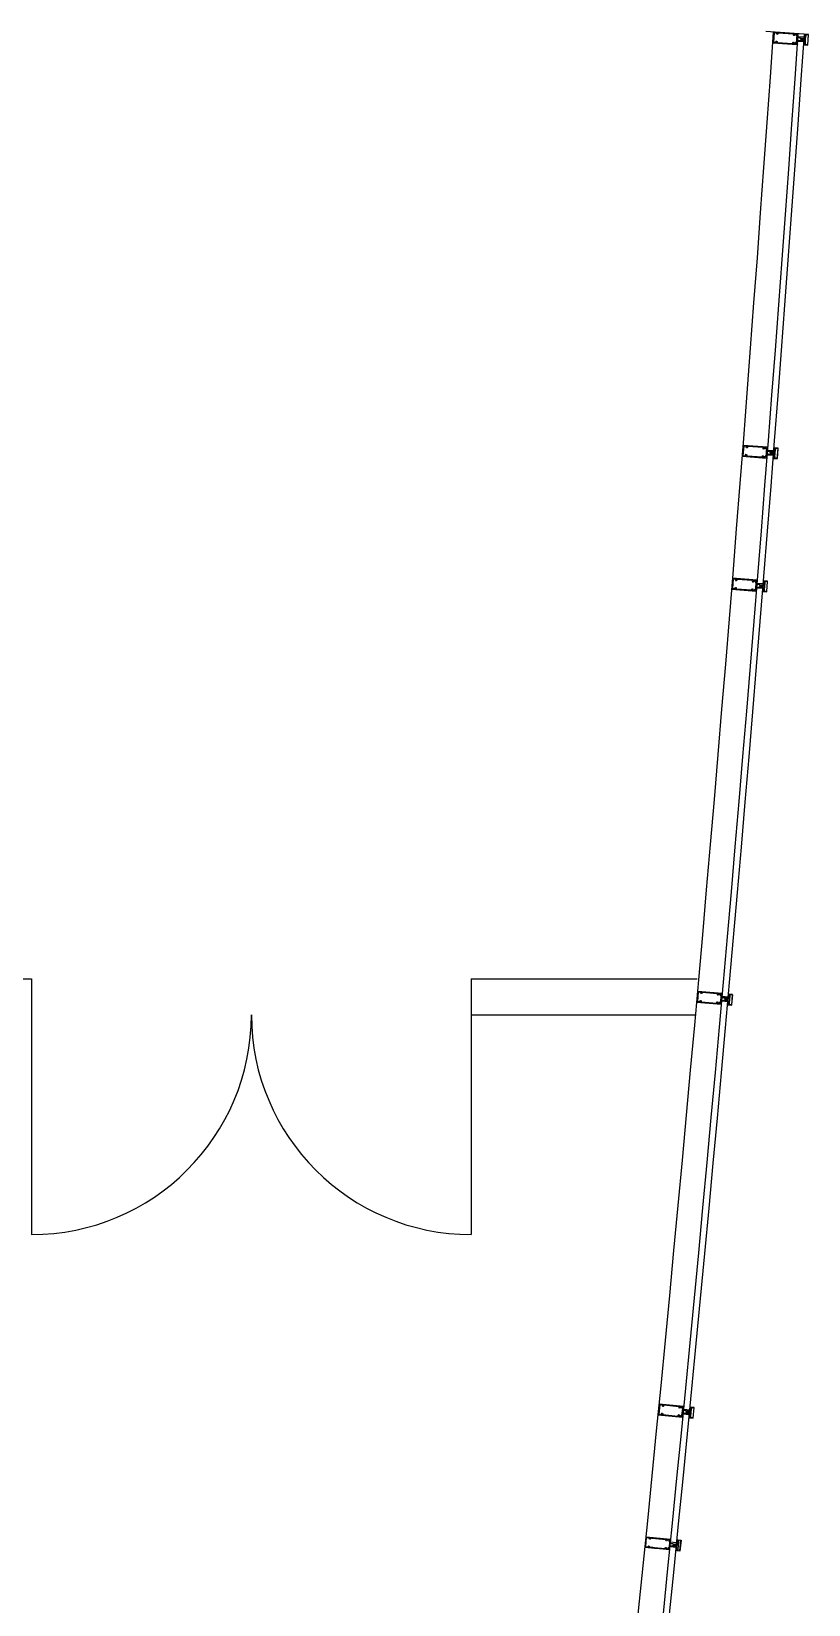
# Model space of a CAD drawing. Extents: x 11182 to 734459, y -1391328 to 152085.
# Drawn here: x 346969 to 350198, y -1332234 to -1325692 of the extents above; entities that cross this region are included whole.
import ezdxf

# ---------------------------------------------------------------- set-up
doc = ezdxf.new("R2010")
doc.units = 0
doc.header["$LTSCALE"] = 500
doc.header["$MEASUREMENT"] = 0
doc.layers.add('1_Wall_Exist', color=251, linetype='CONTINUOUS')

msp = doc.modelspace()

# ---------------------------------------------------------------- linework, layer by layer
at = {"layer": '1_Wall_Exist'}
for p, q in [((350198.5, -1325704.1), (350020.9, -1325691.8)), ((350052.8, -1325694.1), (350049.7, -1325739)), ((350049.7, -1325739), (350151, -1325746)), ((350055.1, -1325697.3), (350052.4, -1325736.1)), ((350052.4, -1325736.1), (350062.1, -1325736.8)), ((350154.1, -1325701.1), (350052.8, -1325694.1)), ((350064.8, -1325698), (350055.1, -1325697.3)), ((350069.4, -1325737.3), (350131.7, -1325741.6)), ((350134.4, -1325702.8), (350072.1, -1325698.5)), ((350139, -1325742.1), (350143.9, -1325742.5)), ((350146.6, -1325703.6), (350141.7, -1325703.3)), ((350144.8, -1325741.7), (350145, -1325738.2)), ((350145.9, -1325737.5), (350148.2, -1325737.7)), ((350147.1, -1325708), (350147.4, -1325704.5)), ((350147.3, -1325741.4), (350147.4, -1325740.9)), ((350147.3, -1325741.9), (350147.3, -1325741.4)), ((350150.2, -1325709), (350147.8, -1325708.8)), ((350150.7, -1325742.9), (350148, -1325742.7)), ((350148.2, -1325740.2), (350150.9, -1325740.4)), ((350149.1, -1325736.9), (350149.6, -1325728.9)), ((350149.6, -1325728.9), (350150.4, -1325717.9)), ((350149.8, -1325705.6), (350149.9, -1325705.1)), ((350149.9, -1325705.1), (350149.9, -1325704.7)), ((350150.4, -1325717.9), (350150.9, -1325709.8)), ((350153.2, -1325706.7), (350150.5, -1325706.5)), ((350150.7, -1325703.9), (350153.4, -1325704.1)), ((350151.2, -1325743.2), (350150.7, -1325742.7)), ((350150.7, -1325742.7), (350150.7, -1325742.9)), ((350150.9, -1325740.6), (350151.4, -1325740.1)), ((350150.9, -1325740.4), (350150.9, -1325740.6)), ((350151, -1325746), (350151.2, -1325743.2)), ((350151.4, -1325740.1), (350152.2, -1325728.6)), ((350152.2, -1325728.6), (350152.3, -1325727)), ((350152.3, -1325727), (350154, -1325727.1)), ((350152.8, -1325720.1), (350152.9, -1325718.5)), ((350154.4, -1325720.2), (350152.8, -1325720.1)), ((350152.9, -1325718.5), (350153.7, -1325707)), ((350153.7, -1325707), (350153.2, -1325706.4)), ((350153.2, -1325706.4), (350153.2, -1325706.7)), ((350153.4, -1325704.4), (350153.9, -1325703.9)), ((350153.4, -1325704.1), (350153.4, -1325704.4)), ((350179.1, -1325735.2), (350153.7, -1325733.5)), ((350154, -1325727.1), (350153.8, -1325728.7)), ((350153.8, -1325728.7), (350163.5, -1325729.4)), ((350153.9, -1325703.9), (350154.1, -1325701.1)), ((350154.5, -1325718.6), (350154.4, -1325720.2)), ((350164.2, -1325719.3), (350154.5, -1325718.6)), ((350180.4, -1325715.7), (350155.1, -1325713.9)), ((350163.5, -1325729.4), (350163.6, -1325727.8)), ((350163.6, -1325727.8), (350165.2, -1325727.9)), ((350164.1, -1325720.9), (350164.2, -1325719.3)), ((350165.7, -1325721), (350164.1, -1325720.9)), ((350165.2, -1325727.9), (350165.1, -1325729.5)), ((350165.1, -1325729.5), (350180.7, -1325730.6)), ((350165.8, -1325719.4), (350165.7, -1325721)), ((350181.4, -1325720.5), (350165.8, -1325719.4)), ((350167.2, -1325726), (350167.3, -1325723.2)), ((350177, -1325727.4), (350167.9, -1325726.8)), ((350177.3, -1325723.1), (350168.2, -1325722.5)), ((350178.2, -1325720.5), (350178.5, -1325720.3)), ((350179.8, -1325744), (350179.6, -1325746.5)), ((350181.4, -1325747.2), (350179.7, -1325747.5)), ((350179.7, -1325748), (350195.3, -1325749.1)), ((350180.3, -1325743.5), (350179.8, -1325744)), ((350179.9, -1325746.8), (350181.3, -1325746.5)), ((350180.7, -1325730.6), (350180, -1325741.5)), ((350180, -1325741.5), (350180.4, -1325742)), ((350180.3, -1325744), (350180.3, -1325743.5)), ((350183, -1325744.2), (350180.3, -1325744)), ((350180.4, -1325742), (350180.5, -1325741.5)), ((350180.5, -1325741.5), (350183.1, -1325741.7)), ((350182.7, -1325709.1), (350182.2, -1325709.5)), ((350182.5, -1325704.5), (350182.3, -1325707)), ((350182.3, -1325707), (350182.8, -1325707.6)), ((350182.7, -1325709.6), (350182.7, -1325709.1)), ((350185.3, -1325709.8), (350182.7, -1325709.6)), ((350182.8, -1325703.6), (350184.4, -1325704.1)), ((350182.8, -1325707.6), (350182.9, -1325707)), ((350198.5, -1325704.2), (350182.9, -1325703.1)), ((350184.2, -1325704.7), (350182.9, -1325704.3)), ((350182.9, -1325707), (350185.5, -1325707.2)), ((350183, -1325738.8), (350183.3, -1325738.5)), ((350183.9, -1325742.5), (350183.8, -1325743.5)), ((350183.9, -1325746), (350186, -1325745.6)), ((350194.2, -1325747.7), (350184.2, -1325747)), ((350185.5, -1325741.1), (350186.5, -1325726.4)), ((350186.2, -1325741.9), (350185.5, -1325741.1)), ((350186, -1325745.6), (350186.2, -1325741.9)), ((350186.2, -1325708.1), (350186.2, -1325709)), ((350186.3, -1325726.1), (350186.5, -1325725.9)), ((350186.5, -1325726.4), (350186.3, -1325726.1)), ((350186.5, -1325725.9), (350187.6, -1325710.7)), ((350188.7, -1325706.3), (350186.7, -1325705.6)), ((350187.1, -1325704.7), (350197.1, -1325705.4)), ((350187.6, -1325710.7), (350188.4, -1325710)), ((350188.4, -1325710), (350188.7, -1325706.3)), ((350197.1, -1325705.4), (350194.2, -1325747.7)), ((350195.3, -1325749.1), (350198.5, -1325704.2)), ((349926.7, -1327413.2), (349923.2, -1327458.1)), ((349929, -1327416.5), (349926, -1327455.3)), ((349926, -1327455.3), (349935.7, -1327456)), ((350028, -1327421.1), (349926.7, -1327413.2)), ((349938.7, -1327417.2), (349929, -1327416.5)), ((349943, -1327456.6), (350005.2, -1327461.4)), ((350008.3, -1327422.6), (349946, -1327417.8)), ((350020.5, -1327423.6), (350015.6, -1327423.2)), ((350019.4, -1327457.4), (350021.8, -1327457.6)), ((350020.9, -1327427.9), (350021.2, -1327424.4)), ((350024, -1327429), (350021.7, -1327428.8)), ((350022.6, -1327456.9), (350023.3, -1327448.8)), ((350023.3, -1327448.8), (350024.1, -1327437.9)), ((350023.7, -1327425.1), (350023.7, -1327424.6)), ((350023.7, -1327425.6), (350023.7, -1327425.1)), ((350024.1, -1327437.9), (350024.7, -1327429.8)), ((350027, -1327426.7), (350024.4, -1327426.4)), ((350024.6, -1327423.9), (350027.2, -1327424.1)), ((350024.9, -1327460.1), (350025.8, -1327448.6)), ((350025.8, -1327448.6), (350026, -1327447)), ((350026, -1327447), (350027.6, -1327447.1)), ((350026.5, -1327440.1), (350027.5, -1327427)), ((350028.1, -1327440.2), (350026.5, -1327440.1)), ((350027.5, -1327427), (350027, -1327426.4)), ((350027, -1327426.4), (350027, -1327426.7)), ((350027.2, -1327424.4), (350027.8, -1327423.9)), ((350027.2, -1327424.1), (350027.2, -1327424.4)), ((350052.7, -1327455.4), (350027.3, -1327453.5)), ((350027.6, -1327447.1), (350027.5, -1327448.7)), ((350027.5, -1327448.7), (350037.1, -1327449.4)), ((350027.8, -1327423.9), (350028, -1327421.1)), ((350028.3, -1327438.6), (350028.1, -1327440.2)), ((350037.9, -1327439.4), (350028.3, -1327438.6)), ((350054.2, -1327435.9), (350028.9, -1327433.9)), ((350037.1, -1327449.4), (350037.2, -1327447.9)), ((350037.2, -1327447.9), (350038.9, -1327448)), ((350037.8, -1327441), (350037.9, -1327439.4)), ((350039.4, -1327441.1), (350037.8, -1327441)), ((350038.9, -1327448), (350038.7, -1327449.6)), ((350038.7, -1327449.6), (350054.3, -1327450.8)), ((350039.5, -1327439.5), (350039.4, -1327441.1)), ((350051.9, -1327440.5), (350039.5, -1327439.5)), ((350040.8, -1327446.1), (350041, -1327443.3)), ((350047, -1327447.3), (350041.5, -1327446.9)), ((350050.9, -1327443.3), (350041.9, -1327442.6)), ((350051.9, -1327440.7), (350052.2, -1327440.5)), ((350054.3, -1327450.8), (350053.5, -1327461.7)), ((350056.5, -1327429.3), (350056, -1327429.8)), ((350056.4, -1327424.7), (350056.2, -1327427.2)), ((350056.2, -1327427.2), (350056.6, -1327427.8)), ((350056.5, -1327429.8), (350056.5, -1327429.3)), ((350059.1, -1327430), (350056.5, -1327429.8)), ((350056.6, -1327423.8), (350058.2, -1327424.4)), ((350056.6, -1327427.8), (350056.7, -1327427.3)), ((350072.3, -1327424.6), (350056.7, -1327423.3)), ((350058, -1327425), (350056.7, -1327424.5)), ((350056.7, -1327427.3), (350059.3, -1327427.5)), ((350059, -1327461.3), (350060.2, -1327446.7)), ((350059.9, -1327446.4), (350060.2, -1327446.2)), ((350060.2, -1327446.7), (350059.9, -1327446.4)), ((350060.1, -1327428.3), (350060, -1327429.3)), ((350060.2, -1327446.2), (350061.4, -1327431)), ((350062.5, -1327426.6), (350060.5, -1327425.9)), ((350060.9, -1327424.9), (350070.9, -1327425.7)), ((350061.4, -1327431), (350062.2, -1327430.3)), ((350062.2, -1327430.3), (350062.5, -1327426.6)), ((350070.9, -1327425.7), (350067.6, -1327468.1)), ((350068.8, -1327469.4), (350072.3, -1327424.6)), ((349923.2, -1327458.1), (350024.5, -1327466)), ((350012.6, -1327462), (350017.5, -1327462.4)), ((350018.3, -1327461.6), (350018.6, -1327458.2)), ((350020.8, -1327461.8), (350020.9, -1327461.4)), ((350020.9, -1327461.4), (350020.9, -1327460.9)), ((350024.2, -1327462.9), (350021.6, -1327462.7)), ((350021.7, -1327460.1), (350024.4, -1327460.3)), ((350024.7, -1327463.2), (350024.2, -1327462.6)), ((350024.2, -1327462.6), (350024.2, -1327462.9)), ((350024.4, -1327460.6), (350024.9, -1327460.1)), ((350024.4, -1327460.3), (350024.4, -1327460.6)), ((350024.5, -1327466), (350024.7, -1327463.2)), ((350053.3, -1327464.2), (350053.1, -1327466.7)), ((350054.9, -1327467.4), (350053.2, -1327467.7)), ((350053.2, -1327468.2), (350068.8, -1327469.4)), ((350053.8, -1327463.8), (350053.3, -1327464.2)), ((350053.4, -1327467), (350054.8, -1327466.8)), ((350053.5, -1327461.7), (350054, -1327462.2)), ((350053.8, -1327464.3), (350053.8, -1327463.8)), ((350056.5, -1327464.5), (350053.8, -1327464.3)), ((350054, -1327461.7), (350056.7, -1327461.9)), ((350054, -1327462.2), (350054, -1327461.7)), ((350056.5, -1327459), (350056.9, -1327458.7)), ((350057.4, -1327462.8), (350057.3, -1327463.8)), ((350057.4, -1327466.3), (350059.5, -1327465.9)), ((350067.6, -1327468.1), (350057.6, -1327467.3)), ((350059.7, -1327462.2), (350059, -1327461.3)), ((350059.5, -1327465.9), (350059.7, -1327462.2)), ((349883.1, -1327966.1), (349879.5, -1328011)), ((349885.4, -1327969.4), (349882.3, -1328008.1)), ((349984.3, -1327974.3), (349883.1, -1327966.1)), ((349895, -1327970.1), (349885.4, -1327969.4)), ((349964.6, -1327975.7), (349902.3, -1327970.7)), ((349976.8, -1327976.7), (349971.9, -1327976.3)), ((349977.2, -1327981.1), (349977.5, -1327977.6)), ((349980, -1327978.3), (349980, -1327977.8)), ((349980, -1327978.7), (349980, -1327978.3)), ((349983.3, -1327979.8), (349980.7, -1327979.6)), ((349980.9, -1327977.1), (349983.6, -1327977.3)), ((349982.8, -1327993.2), (349983.8, -1327980.1)), ((349983.4, -1327979.6), (349983.3, -1327979.8)), ((349983.8, -1327980.1), (349983.4, -1327979.6)), ((349983.5, -1327977.5), (349984.1, -1327977.1)), ((349983.6, -1327977.3), (349983.5, -1327977.5)), ((349984.1, -1327977.1), (349984.3, -1327974.3)), ((350012.7, -1327978), (350012.5, -1327980.5)), ((350012.5, -1327980.5), (350012.9, -1327981)), ((350012.9, -1327977), (350014.5, -1327977.6)), ((350012.9, -1327981), (350013, -1327980.5)), ((350028.6, -1327977.8), (350013, -1327976.6)), ((350014.3, -1327978.2), (350013, -1327977.8)), ((350013, -1327980.5), (350015.6, -1327980.7)), ((350018.8, -1327979.8), (350016.9, -1327979.1)), ((350017.2, -1327978.2), (350027.2, -1327979)), ((350018.5, -1327983.5), (350018.8, -1327979.8)), ((350027.2, -1327979), (350023.8, -1328021.3)), ((350025, -1328022.7), (350028.6, -1327977.8)), ((349879.5, -1328011), (349980.7, -1328019.1)), ((349882.3, -1328008.1), (349891.9, -1328008.9)), ((349899.2, -1328009.5), (349961.5, -1328014.5)), ((349968.8, -1328015.1), (349973.7, -1328015.5)), ((349974.5, -1328014.8), (349974.8, -1328011.3)), ((349975.7, -1328010.6), (349978, -1328010.8)), ((349977.1, -1328014.5), (349977.1, -1328014)), ((349977.1, -1328015), (349977.1, -1328014.5)), ((349980.4, -1328016), (349977.8, -1328015.8)), ((349980.3, -1327982.1), (349978, -1327981.9)), ((349978, -1328013.3), (349980.6, -1328013.5)), ((349978.9, -1328010), (349979.5, -1328002)), ((349979.5, -1328002), (349980.4, -1327991)), ((349980.4, -1327991), (349981, -1327982.9)), ((349980.5, -1328015.8), (349980.4, -1328016)), ((349980.9, -1328016.3), (349980.5, -1328015.8)), ((349980.6, -1328013.7), (349981.2, -1328013.3)), ((349980.6, -1328013.5), (349980.6, -1328013.7)), ((349980.7, -1328019.1), (349980.9, -1328016.3)), ((349981.2, -1328013.3), (349982.1, -1328001.7)), ((349982.1, -1328001.7), (349982.2, -1328000.1)), ((349982.2, -1328000.1), (349983.9, -1328000.3)), ((349984.4, -1327993.4), (349982.8, -1327993.2)), ((350008.9, -1328008.6), (349983.6, -1328006.6)), ((349983.9, -1328000.3), (349983.7, -1328001.8)), ((349983.7, -1328001.8), (349993.4, -1328002.6)), ((349984.5, -1327991.8), (349984.4, -1327993.4)), ((349994.2, -1327992.6), (349984.5, -1327991.8)), ((350010.5, -1327989.1), (349985.1, -1327987.1)), ((349993.4, -1328002.6), (349993.5, -1328001.1)), ((349993.5, -1328001.1), (349995.1, -1328001.2)), ((349994, -1327994.1), (349994.2, -1327992.6)), ((349995.7, -1327994.3), (349994, -1327994.1)), ((349995.1, -1328001.2), (349995, -1328002.8)), ((349995, -1328002.8), (350010.6, -1328004)), ((349995.8, -1327992.7), (349995.7, -1327994.3)), ((350011.4, -1327994), (349995.8, -1327992.7)), ((349997.1, -1327999.3), (349997.3, -1327996.5)), ((350006.9, -1328000.8), (349997.8, -1328000.1)), ((350007.2, -1327996.5), (349998.1, -1327995.8)), ((350008.2, -1327993.9), (350008.5, -1327993.7)), ((350009.5, -1328017.5), (350009.3, -1328020)), ((350011.1, -1328020.7), (350009.4, -1328021)), ((350009.4, -1328021.4), (350025, -1328022.7)), ((350010, -1328017), (350009.5, -1328017.5)), ((350009.6, -1328020.2), (350011, -1328020)), ((350010.6, -1328004), (350009.7, -1328014.9)), ((350009.7, -1328014.9), (350010.2, -1328015.5)), ((350010, -1328017.5), (350010, -1328017)), ((350012.7, -1328017.7), (350010, -1328017.5)), ((350010.2, -1328015), (350012.9, -1328015.2)), ((350010.2, -1328015.5), (350010.2, -1328015)), ((350012.8, -1327982.5), (350012.3, -1327983)), ((350012.7, -1328012.3), (350013.1, -1328011.9)), ((350012.8, -1327983.1), (350012.8, -1327982.5)), ((350015.4, -1327983.3), (350012.8, -1327983.1)), ((350013.6, -1328016), (350013.5, -1328017)), ((350013.6, -1328019.5), (350015.7, -1328019.1)), ((350023.8, -1328021.3), (350013.8, -1328020.5)), ((350015.2, -1328014.6), (350016.4, -1327999.9)), ((350016, -1328015.4), (350015.2, -1328014.6)), ((350015.7, -1328019.1), (350016, -1328015.4)), ((350016.2, -1327999.7), (350016.5, -1327999.4)), ((350016.4, -1327999.9), (350016.2, -1327999.7)), ((350016.4, -1327981.6), (350016.3, -1327982.5)), ((350016.5, -1327999.4), (350017.7, -1327984.2)), ((350017.7, -1327984.2), (350018.5, -1327983.5)), ((340352.1, -1329631.2), (346969, -1329631.2)), ((346969, -1329631.2), (346969, -1330695.2)), ((348797, -1329631.2), (348797, -1330695.2)), ((348797, -1329631.2), (349735.8, -1329631.2)), ((349737.8, -1329683.8), (349733.8, -1329728.6)), ((349733.8, -1329728.6), (349835, -1329737.6)), ((349740.1, -1329687), (349736.6, -1329725.8)), ((349736.6, -1329725.8), (349746.3, -1329726.6)), ((349839, -1329692.8), (349737.8, -1329683.8)), ((349749.7, -1329687.9), (349740.1, -1329687)), ((349753.6, -1329727.3), (349815.8, -1329732.8)), ((349819.2, -1329694.1), (349757, -1329688.5)), ((349823.1, -1329733.5), (349828, -1329733.9)), ((349831.4, -1329695.1), (349826.5, -1329694.7)), ((349828.8, -1329733.2), (349829.1, -1329729.7)), ((349830, -1329729), (349832.4, -1329729.2)), ((349831.4, -1329732.9), (349831.4, -1329732.4)), ((349831.4, -1329733.4), (349831.4, -1329732.9)), ((349831.8, -1329699.5), (349832.1, -1329696)), ((349834.7, -1329734.5), (349832.1, -1329734.3)), ((349832.3, -1329731.7), (349835, -1329731.9)), ((349834.9, -1329700.6), (349832.5, -1329700.3)), ((349833.2, -1329728.5), (349833.9, -1329720.4)), ((349833.9, -1329720.4), (349834.9, -1329709.5)), ((349834.6, -1329696.7), (349834.7, -1329696.2)), ((349834.6, -1329697.2), (349834.6, -1329696.7)), ((349834.8, -1329734.2), (349834.7, -1329734.5)), ((349835.2, -1329734.8), (349834.8, -1329734.2)), ((349834.9, -1329709.5), (349835.6, -1329701.4)), ((349834.9, -1329732.2), (349835.5, -1329731.7)), ((349835, -1329731.9), (349834.9, -1329732.2)), ((349835, -1329737.6), (349835.2, -1329734.8)), ((349837.9, -1329698.3), (349835.3, -1329698)), ((349835.5, -1329695.5), (349838.2, -1329695.7)), ((349835.5, -1329731.7), (349836.6, -1329718.6)), ((349836.6, -1329718.6), (349838.3, -1329718.8)), ((349837.3, -1329711.7), (349837.4, -1329710.1)), ((349838.9, -1329711.9), (349837.3, -1329711.7)), ((349837.4, -1329710.1), (349838.4, -1329698.6)), ((349838, -1329698), (349837.9, -1329698.3)), ((349838.4, -1329698.6), (349838, -1329698)), ((349863.3, -1329727.3), (349838, -1329725.1)), ((349838.2, -1329696), (349838.7, -1329695.5)), ((349838.2, -1329695.7), (349838.2, -1329696)), ((349838.3, -1329718.8), (349838.2, -1329720.3)), ((349838.2, -1329720.3), (349847.8, -1329721.2)), ((349838.7, -1329695.5), (349839, -1329692.8)), ((349839, -1329710.3), (349838.9, -1329711.9)), ((349848.7, -1329711.1), (349839, -1329710.3)), ((349865, -1329707.8), (349839.7, -1329705.6)), ((349847.8, -1329721.2), (349847.9, -1329719.6)), ((349847.9, -1329719.6), (349849.6, -1329719.8)), ((349848.5, -1329712.7), (349848.7, -1329711.1)), ((349850.2, -1329712.9), (349848.5, -1329712.7)), ((349849.6, -1329719.8), (349849.4, -1329721.3)), ((349849.4, -1329721.3), (349865, -1329722.7)), ((349850.3, -1329711.3), (349850.2, -1329712.9)), ((349862.7, -1329712.4), (349850.3, -1329711.3)), ((349851.5, -1329717.9), (349851.8, -1329715.1)), ((349861.3, -1329719.5), (349852.2, -1329718.7)), ((349861.7, -1329715.2), (349852.6, -1329714.4)), ((349862.7, -1329712.6), (349863, -1329712.4)), ((349863.8, -1329736.2), (349863.6, -1329738.7)), ((349865.3, -1329739.4), (349863.7, -1329739.7)), ((349863.7, -1329740.1), (349879.2, -1329741.5)), ((349864.3, -1329735.7), (349863.8, -1329736.2)), ((349863.9, -1329738.9), (349865.2, -1329738.7)), ((349864.3, -1329730.5), (349864, -1329733.6)), ((349864, -1329733.6), (349864.5, -1329734.2)), ((349864.5, -1329727.9), (349864.3, -1329730.5)), ((349864.3, -1329736.2), (349864.3, -1329735.7)), ((349867, -1329736.4), (349864.3, -1329736.2)), ((349864.5, -1329733.7), (349867.2, -1329733.9)), ((349864.5, -1329734.2), (349864.5, -1329733.7)), ((349866.6, -1329704.9), (349866.3, -1329707.4)), ((349866.8, -1329701.7), (349866.6, -1329704.9)), ((349867.4, -1329701.3), (349866.8, -1329701.7)), ((349867.3, -1329696.7), (349867.1, -1329699.2)), ((349867.1, -1329699.2), (349867.5, -1329699.8)), ((349867.1, -1329731), (349867.5, -1329730.7)), ((349867.4, -1329701.8), (349867.4, -1329701.3)), ((349870, -1329702), (349867.4, -1329701.8)), ((349867.5, -1329699.8), (349867.6, -1329699.2)), ((349867.6, -1329695.8), (349869.2, -1329696.3)), ((349868.9, -1329697), (349867.6, -1329696.5)), ((349867.6, -1329699.2), (349870.2, -1329699.5)), ((349883.2, -1329696.7), (349867.7, -1329695.3)), ((349867.9, -1329734.8), (349867.8, -1329735.7)), ((349867.9, -1329738.2), (349869.9, -1329737.9)), ((349878.1, -1329740.1), (349868.1, -1329739.2)), ((349869.6, -1329733.3), (349870.9, -1329718.7)), ((349870.3, -1329734.2), (349869.6, -1329733.3)), ((349869.9, -1329737.9), (349870.3, -1329734.2)), ((349870.6, -1329718.4), (349870.9, -1329718.2)), ((349870.9, -1329718.7), (349870.6, -1329718.4)), ((349871, -1329700.3), (349870.9, -1329701.3)), ((349870.9, -1329718.2), (349872.3, -1329703)), ((349873.4, -1329698.6), (349871.5, -1329697.9)), ((349871.9, -1329697), (349881.9, -1329697.8)), ((349872.3, -1329703), (349873.1, -1329702.3)), ((349873.1, -1329702.3), (349873.4, -1329698.6)), ((349881.9, -1329697.8), (349878.1, -1329740.1)), ((349879.2, -1329741.5), (349883.2, -1329696.7)), ((348797, -1329781.2), (349729.1, -1329781.2)), ((349578, -1331400.1), (349573.7, -1331444.9)), ((349573.7, -1331444.9), (349674.7, -1331454.7)), ((349580.3, -1331403.4), (349576.5, -1331442.1)), ((349576.5, -1331442.1), (349586.1, -1331443)), ((349679.1, -1331409.9), (349578, -1331400.1)), ((349589.9, -1331404.3), (349580.3, -1331403.4)), ((349593.4, -1331443.7), (349655.6, -1331449.8)), ((349659.3, -1331411.1), (349597.2, -1331405)), ((349671.5, -1331412.3), (349666.6, -1331411.8)), ((349668.6, -1331450.3), (349669, -1331446.8)), ((349669.8, -1331446.1), (349672.2, -1331446.3)), ((349671.9, -1331416.6), (349672.2, -1331413.1)), ((349675, -1331417.7), (349672.6, -1331417.5)), ((349673, -1331445.6), (349673.8, -1331437.6)), ((349673.8, -1331437.6), (349674.9, -1331426.6)), ((349674.7, -1331413.9), (349674.8, -1331413.4)), ((349674.7, -1331414.3), (349674.7, -1331413.9)), ((349674.9, -1331426.6), (349675.7, -1331418.6)), ((349675.3, -1331448.9), (349676.6, -1331435.8)), ((349678, -1331415.5), (349675.4, -1331415.2)), ((349675.6, -1331412.7), (349678.3, -1331412.9)), ((349676.6, -1331435.8), (349678.2, -1331435.9)), ((349677.2, -1331428.9), (349678.5, -1331415.8)), ((349678.9, -1331429.1), (349677.2, -1331428.9)), ((349703.1, -1331444.7), (349677.8, -1331442.3)), ((349678.1, -1331415.2), (349678, -1331415.5)), ((349678.5, -1331415.8), (349678.1, -1331415.2)), ((349678.2, -1331435.9), (349678.1, -1331437.5)), ((349678.1, -1331437.5), (349687.7, -1331438.4)), ((349678.3, -1331413.2), (349678.8, -1331412.7)), ((349678.3, -1331412.9), (349678.3, -1331413.2)), ((349678.8, -1331412.7), (349679.1, -1331409.9)), ((349679, -1331427.5), (349678.9, -1331429.1)), ((349688.6, -1331428.4), (349679, -1331427.5)), ((349705, -1331425.2), (349679.7, -1331422.8)), ((349687.7, -1331438.4), (349687.8, -1331436.9)), ((349687.8, -1331436.9), (349689.5, -1331437)), ((349688.5, -1331430), (349688.6, -1331428.4)), ((349690.1, -1331430.1), (349688.5, -1331430)), ((349689.5, -1331437), (349689.3, -1331438.6)), ((349689.3, -1331438.6), (349704.9, -1331440.1)), ((349690.3, -1331428.6), (349690.1, -1331430.1)), ((349702.7, -1331429.8), (349690.3, -1331428.6)), ((349691.4, -1331435.2), (349691.7, -1331432.4)), ((349701.2, -1331436.9), (349692.1, -1331436)), ((349701.6, -1331432.6), (349692.6, -1331431.7)), ((349702.7, -1331430), (349702.9, -1331429.8)), ((349704.9, -1331440.1), (349703.8, -1331451)), ((349706.6, -1331422.3), (349706.3, -1331424.9)), ((349706.9, -1331419.2), (349706.6, -1331422.3)), ((349707.5, -1331418.7), (349706.9, -1331419.2)), ((349706.9, -1331448.4), (349707.3, -1331448.1)), ((349707.4, -1331414.1), (349707.2, -1331416.6)), ((349707.2, -1331416.6), (349707.6, -1331417.2)), ((349707.4, -1331419.2), (349707.5, -1331418.7)), ((349710.1, -1331419.5), (349707.4, -1331419.2)), ((349707.6, -1331417.2), (349707.7, -1331416.7)), ((349707.7, -1331413.2), (349709.3, -1331413.8)), ((349709, -1331414.4), (349707.7, -1331413.9)), ((349707.7, -1331416.7), (349710.3, -1331416.9)), ((349723.3, -1331414.3), (349707.8, -1331412.7)), ((349709.3, -1331450.8), (349710.8, -1331436.2)), ((349710.5, -1331435.9), (349710.8, -1331435.6)), ((349710.8, -1331436.2), (349710.5, -1331435.9)), ((349710.8, -1331435.6), (349712.3, -1331420.5)), ((349711, -1331417.8), (349710.9, -1331418.8)), ((349713.5, -1331416.1), (349711.6, -1331415.4)), ((349712, -1331414.4), (349721.9, -1331415.4)), ((349712.3, -1331420.5), (349713.2, -1331419.8)), ((349713.2, -1331419.8), (349713.5, -1331416.1)), ((349721.9, -1331415.4), (349717.8, -1331457.7)), ((349719, -1331459), (349723.3, -1331414.3)), ((349662.9, -1331450.5), (349667.8, -1331451)), ((349671.2, -1331450), (349671.2, -1331449.6)), ((349671.2, -1331450.5), (349671.2, -1331450)), ((349674.5, -1331451.6), (349671.9, -1331451.4)), ((349672.1, -1331448.9), (349674.8, -1331449.1)), ((349675, -1331452), (349674.5, -1331451.4)), ((349674.5, -1331451.4), (349674.5, -1331451.6)), ((349674.7, -1331449.3), (349675.3, -1331448.9)), ((349674.8, -1331449.1), (349674.7, -1331449.3)), ((349674.7, -1331454.7), (349675, -1331452)), ((349703.6, -1331453.6), (349703.3, -1331456.1)), ((349705.1, -1331456.8), (349703.4, -1331457.1)), ((349703.4, -1331457.5), (349719, -1331459)), ((349704.1, -1331453.1), (349703.6, -1331453.6)), ((349703.6, -1331456.3), (349705, -1331456.1)), ((349703.8, -1331451), (349704.3, -1331451.6)), ((349704.1, -1331453.6), (349704.1, -1331453.1)), ((349706.7, -1331453.9), (349704.1, -1331453.6)), ((349704.3, -1331451.1), (349707, -1331451.3)), ((349704.3, -1331451.6), (349704.3, -1331451.1)), ((349707.7, -1331452.2), (349707.6, -1331453.2)), ((349707.6, -1331455.7), (349709.7, -1331455.3)), ((349717.8, -1331457.7), (349707.8, -1331456.7)), ((349710, -1331451.6), (349709.3, -1331450.8)), ((349709.7, -1331455.3), (349710, -1331451.6)), ((349519, -1331996.8), (349523.5, -1331952)), ((349521.9, -1331994), (349525.7, -1331955.3)), ((349523.5, -1331952), (349624.6, -1331962.1)), ((349525.7, -1331955.3), (349535.4, -1331956.3)), ((349542.7, -1331957), (349547.4, -1331957.5)), ((349547.4, -1331957.5), (349554.7, -1331958.2)), ((349554.7, -1331958.2), (349562.1, -1331958.9)), ((349562.1, -1331958.9), (349604.8, -1331963.2)), ((349612.1, -1331964), (349617, -1331964.4)), ((349617.7, -1331965.3), (349617.4, -1331968.8)), ((349618.1, -1331969.7), (349620.4, -1331969.9)), ((349620.2, -1331966), (349620.1, -1331966.5)), ((349620.2, -1331965.6), (349620.2, -1331966)), ((349621.1, -1331970.8), (349620.3, -1331978.8)), ((349620.8, -1331967.4), (349623.5, -1331967.7)), ((349623.8, -1331965.1), (349621.1, -1331964.9)), ((349624, -1331968), (349622.7, -1331981.1)), ((349623.5, -1331967.7), (349623.5, -1331967.4)), ((349623.5, -1331967.4), (349624, -1331968)), ((349624.3, -1331964.9), (349623.7, -1331965.4)), ((349623.7, -1331965.4), (349623.8, -1331965.1)), ((349624.6, -1331962.1), (349624.3, -1331964.9)), ((349652.4, -1331971.5), (349651.3, -1331982.4)), ((349652.4, -1331971.5), (349652.9, -1331971)), ((349652.6, -1331968.9), (349652.9, -1331966.4)), ((349653.1, -1331969.5), (349652.6, -1331968.9)), ((349652.9, -1331971), (349652.9, -1331971.5)), ((349652.9, -1331971.5), (349655.5, -1331971.8)), ((349654.7, -1331966.1), (349653.1, -1331965.5)), ((349655.8, -1331969.3), (349653.1, -1331969)), ((349653.1, -1331969), (349653.1, -1331969.5)), ((349653.2, -1331965), (349668.8, -1331966.6)), ((349653.2, -1331966.2), (349654.5, -1331966.7)), ((349656.4, -1331971.1), (349656.5, -1331970.1)), ((349657, -1331967.7), (349659, -1331968.4)), ((349667.4, -1331967.7), (349657.4, -1331966.7)), ((349659, -1331968.4), (349658.6, -1331972.1)), ((349663.2, -1332010), (349667.4, -1331967.7)), ((349668.8, -1331966.6), (349664.3, -1332011.3)), ((349557.9, -1332000.7), (349519, -1331996.8)), ((349531.5, -1331995), (349521.9, -1331994)), ((349543.5, -1331996.2), (349538.8, -1331995.7)), ((349550.8, -1331996.9), (349543.5, -1331996.2)), ((349558.2, -1331997.6), (349550.8, -1331996.9)), ((349579, -1332002.8), (349557.9, -1332000.7)), ((349600.9, -1332001.9), (349558.2, -1331997.6)), ((349620.1, -1332006.9), (349579, -1332002.8)), ((349613.1, -1332003.2), (349608.2, -1332002.7)), ((349614.3, -1331999), (349614, -1332002.4)), ((349617.6, -1331998.5), (349615.2, -1331998.3)), ((349616.6, -1332002.2), (349616.5, -1332002.7)), ((349616.6, -1332001.7), (349616.6, -1332002.2)), ((349617.2, -1332003.6), (349619.9, -1332003.8)), ((349620.1, -1332001.3), (349617.5, -1332001)), ((349619.2, -1331989.7), (349618.4, -1331997.8)), ((349620.3, -1331978.8), (349619.2, -1331989.7)), ((349619.9, -1332003.8), (349619.9, -1332003.6)), ((349619.9, -1332003.6), (349620.4, -1332004.1)), ((349620.7, -1332001.1), (349620.1, -1332001.5)), ((349620.1, -1332001.5), (349620.1, -1332001.3)), ((349620.4, -1332004.1), (349620.1, -1332006.9)), ((349622, -1331988), (349620.7, -1332001.1)), ((349623.6, -1331988.1), (349622, -1331988)), ((349622.7, -1331981.1), (349624.3, -1331981.2)), ((349648.5, -1331997), (349623.2, -1331994.5)), ((349623.5, -1331989.7), (349623.6, -1331988.1)), ((349633.1, -1331990.7), (349623.5, -1331989.7)), ((349624.3, -1331981.2), (349624.5, -1331979.7)), ((349624.5, -1331979.7), (349634.1, -1331980.6)), ((349650.4, -1331977.5), (349625.2, -1331975)), ((349633.2, -1331989.1), (349633.1, -1331990.7)), ((349634.9, -1331989.3), (349633.2, -1331989.1)), ((349634.1, -1331980.6), (349633.9, -1331982.2)), ((349633.9, -1331982.2), (349635.5, -1331982.4)), ((349634.7, -1331990.8), (349634.9, -1331989.3)), ((349650.3, -1331992.4), (349634.7, -1331990.8)), ((349635.5, -1331982.4), (349635.7, -1331980.8)), ((349635.7, -1331980.8), (349651.3, -1331982.4)), ((349637.1, -1331984.6), (349636.8, -1331987.4)), ((349646.6, -1331989.1), (349637.6, -1331988.2)), ((349643.5, -1331984.5), (349638, -1331983.9)), ((349647.1, -1331991.8), (349647.3, -1331992.1)), ((349648.7, -1332008.3), (349648.9, -1332005.8)), ((349648.7, -1332009.3), (349650.4, -1332009)), ((349664.3, -1332011.3), (349648.8, -1332009.8)), ((349648.9, -1332005.8), (349649.5, -1332005.4)), ((349650.3, -1332008.4), (349648.9, -1332008.6)), ((349649.2, -1332003.3), (349649.7, -1331997.6)), ((349649.6, -1332003.9), (349649.2, -1332003.3)), ((349649.5, -1332005.4), (349649.4, -1332005.9)), ((349649.4, -1332005.9), (349652.1, -1332006.2)), ((349649.7, -1332003.4), (349649.6, -1332003.9)), ((349652.3, -1332003.6), (349649.7, -1332003.4)), ((349652.9, -1332005.5), (349653, -1332004.5)), ((349655, -1332007.6), (349653, -1332008)), ((349653.2, -1332009), (349663.2, -1332010)), ((349656.2, -1331987.9), (349654.7, -1332003.1)), ((349654.7, -1332003.1), (349655.4, -1332003.9)), ((349654.9, -1331974.6), (349655.2, -1331975)), ((349655.4, -1332003.9), (349655, -1332007.6)), ((349656.3, -1331987.4), (349656, -1331987.6)), ((349656, -1331987.6), (349656.2, -1331987.9)), ((349657.7, -1331972.8), (349656.3, -1331987.4)), ((349658.6, -1331972.1), (349657.7, -1331972.8))]:
    msp.add_line(p, q, dxfattribs=at)
for points in [[(350173.4, -1325727.2), (350173.7, -1325722.8)], [(350181.4, -1325720.5), (350183.3, -1325739.2), (350180.4, -1325735.8)], [(350181.4, -1325720.5), (350182.2, -1325709.5)], [(350056, -1327429.8), (350055.1, -1327440.7), (350056.8, -1327459.4), (350053.9, -1327456)], [(350003.3, -1328000.6), (350003.7, -1327996.2)], [(350011.8, -1327988.7), (350015.2, -1327985.8), (350013.1, -1328012.6), (350010.2, -1328009.2)], [(350011.4, -1327994), (350012.3, -1327983)], [(349857.7, -1329719.2), (349858.1, -1329714.9)], [(349697.6, -1331436.5), (349698.1, -1331432.2)], [(349650.3, -1331992.4), (349649.7, -1331997.6)], [(349650.3, -1331992.4), (349655.3, -1331974.3), (349651.8, -1331977.2)]]:
    msp.add_lwpolyline(points, dxfattribs=at)
for points in [[(350177.5, -1325730.3), (350177.7, -1325728.3, 0.414214), (350177, -1325727.4)], [(350177.3, -1325723.1, 0.414214), (350178.1, -1325722.3), (350178.2, -1325720.3)], [(350051.2, -1327450.5), (350051.3, -1327448.5, 0.414214), (350050.6, -1327447.6), (350047, -1327447.3), (350047.4, -1327443)], [(350050.9, -1327443.3, 0.414214), (350051.8, -1327442.6), (350051.9, -1327440.5), (350055.1, -1327440.7)], [(350007.4, -1328003.8), (350007.6, -1328001.7, 0.414214), (350006.9, -1328000.8)], [(350007.2, -1327996.5, 0.414214), (350008.1, -1327995.8), (350008.2, -1327993.7)], [(349861.8, -1329722.4), (349862, -1329720.4, 0.414214), (349861.3, -1329719.5)], [(349861.7, -1329715.2, 0.414214), (349862.5, -1329714.5), (349862.7, -1329712.4), (349865.9, -1329712.7), (349866.3, -1329707.4), (349869.8, -1329704.5), (349867.4, -1329731.4), (349864.5, -1329727.9), (349865, -1329722.7)], [(349701.7, -1331439.8), (349701.9, -1331437.8, 0.414214), (349701.2, -1331436.9)], [(349701.6, -1331432.6, 0.414214), (349702.5, -1331431.8), (349702.7, -1331429.8), (349705.8, -1331430.1), (349706.3, -1331424.9), (349709.8, -1331422), (349707.2, -1331448.8), (349704.4, -1331445.3)], [(349648.1, -1331982), (349647.9, -1331984.1, -0.414214), (349647, -1331984.8), (349643.5, -1331984.5), (349643, -1331988.8)], [(349646.6, -1331989.1, -0.414214), (349647.3, -1331990), (349647.1, -1331992.1)]]:
    msp.add_lwpolyline(points, format="xyb", dxfattribs=at)
for centre, radius, start, end in [((146666.9, -1311643.7), 203870.7, 352.66118, 356.048162), ((146666.9, -1311643.7), 203974.1, 352.66118, 356.048162), ((146666.9, -1311643.7), 203999.5, 352.66118, 356.048162), ((350065.8, -1325735.7), 3.92, 127.97056, 196.89576), ((350063.8, -1325733.6), 1.08, 330.63845, 111.44517), ((350065.8, -1325735.7), 1.89, 124.66245, 47.42117), ((350068.3, -1325699.6), 3.92, 155.18786, 224.11306), ((350066, -1325701.4), 1.08, 240.63845, 21.44517), ((350068.3, -1325699.6), 1.89, 304.66245, 227.42117), ((350068.2, -1325733.9), 1.12, 65.29356, 196.79006), ((350065.8, -1325735.7), 3.92, 335.18786, 44.11306), ((350070.4, -1325701.7), 1.12, 155.29356, 286.79006), ((350068.3, -1325699.6), 3.92, 307.97056, 16.89576), ((350135.5, -1325740.5), 3.92, 127.97056, 196.89576), ((350133.5, -1325738.4), 1.08, 330.63845, 111.44517), ((350135.5, -1325740.5), 1.89, 124.66245, 47.42117), ((350138, -1325704.4), 3.92, 155.18786, 224.11306), ((350135.7, -1325706.2), 1.08, 240.63845, 21.44517), ((350138, -1325704.4), 1.89, 304.66245, 227.42117), ((350137.8, -1325738.8), 1.12, 65.29356, 196.79006), ((350135.5, -1325740.5), 3.92, 335.18786, 44.11306), ((350140.1, -1325706.5), 1.12, 155.29356, 286.79006), ((350138, -1325704.4), 3.92, 307.97056, 16.89576), ((350144, -1325741.7), 0.787, 266.04181, 356.04181), ((350145.8, -1325738.3), 0.787, 86.04181, 176.04181), ((350146.6, -1325704.4), 0.787, 356.04181, 86.04181), ((350147.9, -1325708), 0.787, 176.04181, 266.04181), ((350148.1, -1325742), 0.787, 176.04181, 266.04181), ((350148.2, -1325741), 0.787, 86.53967, 176.53967), ((350148.3, -1325736.9), 0.787, 266.04181, 356.04181), ((350150.6, -1325705.7), 0.787, 175.54395, 265.54395), ((350150.7, -1325704.7), 0.787, 86.04181, 176.04181), ((350150.2, -1325709.8), 0.787, 356.04181, 86.04181), ((350150.9, -1325748.3), 2.27, 32.47415, 87.07604), ((350153.1, -1325742.1), 1.94, 86.04181, 266.04181), ((350150.9, -1325735.4), 2.94, 281.98992, 332.14478), ((350152.6, -1325711.6), 2.94, 19.93884, 70.0937), ((350155.7, -1325705.3), 1.94, 86.04181, 266.04181), ((350154.3, -1325698.9), 2.27, 265.00758, 319.60947), ((350167.9, -1325726), 0.787, 176.04181, 266.04181), ((350168.1, -1325723.2), 0.787, 86.04181, 176.04181), ((350179.3, -1325749.1), 1.31, 79.69022, 151.76579), ((350178.5, -1325743.1), 1.49, 266.04181, 86.04181), ((350180.7, -1325737), 2.02, 205.73231, 253.42342), ((350179.8, -1325747.8), 0.237, 101.04181, 266.04181), ((350179.9, -1325746.5), 0.254, 176.04181, 281.04181), ((350182.3, -1325714.1), 2.02, 98.6602, 146.35131), ((350181, -1325707.8), 1.49, 266.04181, 86.04181), ((350182.8, -1325747.1), 1.57, 42.49573, 159.58789), ((350182.6, -1325701.9), 1.31, 200.31783, 272.3934), ((350182.8, -1325746.9), 1.4, 356.04181, 191.04181), ((350182.8, -1325704.5), 0.254, 71.04181, 176.04181), ((350182.8, -1325703.3), 0.237, 86.04181, 251.04181), ((350183, -1325743.4), 0.787, 266.04181, 356.04181), ((350183.1, -1325742.5), 0.787, 356.04181, 86.04181), ((350185.7, -1325704.4), 1.57, 192.49573, 309.58789), ((350185.7, -1325704.6), 1.4, 161.04181, 356.04181), ((350185.4, -1325709), 0.787, 266.04181, 356.04181), ((350185.5, -1325708), 0.787, 356.04181, 86.04181), ((349939.4, -1327454.9), 3.92, 127.48611, 196.41131), ((349937.4, -1327452.8), 1.08, 330.154, 110.96073), ((349939.4, -1327454.9), 1.89, 124.178, 46.93672), ((349942.2, -1327418.9), 3.92, 154.70341, 223.62861), ((349939.9, -1327420.7), 1.08, 240.154, 20.96073), ((349942.2, -1327418.9), 1.89, 304.178, 226.93672), ((349941.8, -1327453.2), 1.12, 64.80911, 196.30561), ((349939.4, -1327454.9), 3.92, 334.70341, 43.62861), ((349944.3, -1327420.9), 1.12, 154.80911, 286.30561), ((349942.2, -1327418.9), 3.92, 307.48611, 16.41131), ((350009, -1327460.3), 3.92, 127.48611, 196.41131), ((350007, -1327458.2), 1.08, 330.154, 110.96073), ((350011.8, -1327424.3), 3.92, 154.70341, 223.62861), ((350009.5, -1327426.1), 1.08, 240.154, 20.96073), ((350011.8, -1327424.3), 1.89, 304.178, 226.93672), ((350011.4, -1327458.6), 1.12, 64.80911, 196.30561), ((350009, -1327460.3), 3.92, 334.70341, 43.62861), ((350013.9, -1327426.4), 1.12, 154.80911, 286.30561), ((350011.8, -1327424.3), 3.92, 307.48611, 16.41131), ((350019.4, -1327458.2), 0.787, 85.55736, 175.55736), ((350020.4, -1327424.4), 0.787, 355.55736, 85.55736), ((350021.7, -1327428), 0.787, 175.55736, 265.55736), ((350021.9, -1327456.8), 0.787, 265.55736, 355.55736), ((350024.4, -1327425.7), 0.787, 175.0595, 265.0595), ((350024.5, -1327424.7), 0.787, 85.55736, 175.55736), ((350024, -1327429.7), 0.787, 355.55736, 85.55736), ((350024.5, -1327455.3), 2.94, 281.50547, 331.66033), ((350026.3, -1327431.6), 2.94, 19.45439, 69.60925), ((350029.5, -1327425.3), 1.94, 85.55736, 265.55736), ((350028.2, -1327418.9), 2.27, 264.52313, 319.12502), ((350041.6, -1327446.1), 0.787, 175.55736, 265.55736), ((350041.8, -1327443.4), 0.787, 85.55736, 175.55736), ((350056.1, -1327434.3), 2.02, 98.17575, 145.86686), ((350054.8, -1327428), 1.49, 265.55736, 85.55736), ((350056.4, -1327422.1), 1.31, 199.83338, 271.90895), ((350056.7, -1327423.6), 0.237, 85.55736, 250.55736), ((350056.6, -1327424.8), 0.254, 70.55736, 175.55736), ((350059.5, -1327424.7), 1.57, 192.01128, 309.10345), ((350059.5, -1327424.8), 1.4, 160.55736, 355.55736), ((350059.2, -1327429.2), 0.787, 265.55736, 355.55736), ((350059.3, -1327428.3), 0.787, 355.55736, 85.55736), ((350009, -1327460.3), 1.89, 124.178, 46.93672), ((350017.5, -1327461.6), 0.787, 265.55736, 355.55736), ((350021.6, -1327461.9), 0.787, 175.55736, 265.55736), ((350021.7, -1327460.9), 0.787, 86.05522, 176.05522), ((350024.4, -1327468.2), 2.27, 31.9897, 86.5916), ((350026.7, -1327462.1), 1.94, 85.55736, 265.55736), ((350052.8, -1327469.4), 1.31, 79.20578, 151.28135), ((350052, -1327463.3), 1.49, 265.55736, 85.55736), ((350054.3, -1327457.2), 2.02, 205.24787, 252.93897), ((350053.2, -1327468), 0.237, 100.55736, 265.55736), ((350053.3, -1327466.8), 0.254, 175.55736, 280.55736), ((350056.2, -1327467.3), 1.57, 42.01128, 159.10345), ((350056.2, -1327467.2), 1.4, 355.55736, 190.55736), ((350056.5, -1327463.7), 0.787, 265.55736, 355.55736), ((350056.6, -1327462.7), 0.787, 355.55736, 85.55736), ((349898.5, -1327971.8), 3.92, 154.54755, 223.47275), ((349896.2, -1327973.6), 1.08, 239.99814, 20.80486), ((349898.5, -1327971.8), 1.89, 304.02214, 226.78086), ((349900.6, -1327973.9), 1.12, 154.65325, 286.14975), ((349898.5, -1327971.8), 3.92, 307.33025, 16.25545), ((349968.1, -1327977.4), 3.92, 154.54755, 223.47275), ((349965.8, -1327979.2), 1.08, 239.99814, 20.80486), ((349968.1, -1327977.4), 1.89, 304.02214, 226.78086), ((349970.2, -1327979.5), 1.12, 154.65325, 286.14975), ((349968.1, -1327977.4), 3.92, 307.33025, 16.25545), ((349976.7, -1327977.5), 0.787, 355.4015, 85.4015), ((349978, -1327981.1), 0.787, 175.4015, 265.4015), ((349980.8, -1327977.8), 0.787, 85.4015, 175.4015), ((349980.8, -1327978.8), 0.787, 174.90364, 264.90364), ((349985.8, -1327978.4), 1.94, 85.4015, 265.4015), ((349984.5, -1327972), 2.27, 264.36726, 318.96916), ((350011.1, -1327981.3), 1.49, 265.4015, 85.4015), ((350012.8, -1327975.4), 1.31, 199.67751, 271.75309), ((350012.9, -1327978), 0.254, 70.4015, 175.4015), ((350013, -1327976.8), 0.237, 85.4015, 250.4015), ((350015.9, -1327977.9), 1.57, 191.85541, 308.94758), ((350015.9, -1327978.1), 1.4, 160.4015, 355.4015), ((350015.6, -1327981.5), 0.787, 355.4015, 85.4015), ((349895.7, -1328007.8), 3.92, 127.33025, 196.25545), ((349893.7, -1328005.7), 1.08, 329.99814, 110.80486), ((349895.7, -1328007.8), 1.89, 124.02214, 46.78086), ((349898, -1328006.1), 1.12, 64.65325, 196.14975), ((349895.7, -1328007.8), 3.92, 334.54755, 43.47275), ((349965.2, -1328013.4), 3.92, 127.33025, 196.25545), ((349963.2, -1328011.3), 1.08, 329.99814, 110.80486), ((349965.2, -1328013.4), 1.89, 124.02214, 46.78086), ((349967.6, -1328011.7), 1.12, 64.65325, 196.14975), ((349965.2, -1328013.4), 3.92, 334.54755, 43.47275), ((349973.7, -1328014.7), 0.787, 265.4015, 355.4015), ((349975.6, -1328011.3), 0.787, 85.4015, 175.4015), ((349977.9, -1328014.1), 0.787, 85.89936, 175.89936), ((349977.8, -1328015), 0.787, 175.4015, 265.4015), ((349978.1, -1328010), 0.787, 265.4015, 355.4015), ((349980.3, -1327982.9), 0.787, 355.4015, 85.4015), ((349980.6, -1328021.4), 2.27, 31.83384, 86.43573), ((349982.9, -1328015.3), 1.94, 85.4015, 265.4015), ((349980.7, -1328008.5), 2.94, 281.34961, 331.50447), ((349982.6, -1327984.8), 2.94, 19.29853, 69.45339), ((349997.9, -1327999.3), 0.787, 175.4015, 265.4015), ((349998.1, -1327996.6), 0.787, 85.4015, 175.4015), ((350009, -1328022.6), 1.31, 79.04991, 151.12548), ((350008.3, -1328016.5), 1.49, 265.4015, 85.4015), ((350010.5, -1328010.5), 2.02, 205.092, 252.78311), ((350009.4, -1328021.2), 0.237, 100.4015, 265.4015), ((350009.6, -1328020), 0.254, 175.4015, 280.4015), ((350012.3, -1327987.6), 2.02, 98.01989, 145.71099), ((350012.4, -1328020.5), 1.57, 41.85541, 158.94758), ((350012.4, -1328020.4), 1.4, 355.4015, 190.4015), ((350012.7, -1328016.9), 0.787, 265.4015, 355.4015), ((350012.8, -1328016), 0.787, 355.4015, 85.4015), ((350015.5, -1327982.5), 0.787, 265.4015, 355.4015), ((349750, -1329725.6), 3.92, 126.8458, 195.771), ((349748.1, -1329723.4), 1.08, 329.51369, 110.32041), ((349750, -1329725.6), 1.89, 123.53769, 46.29641), ((349753.2, -1329689.6), 3.92, 154.0631, 222.9883), ((349750.9, -1329691.3), 1.08, 239.51369, 20.32041), ((349753.2, -1329689.6), 1.89, 303.53769, 226.29641), ((349752.4, -1329723.9), 1.12, 64.1688, 195.6653), ((349750, -1329725.6), 3.92, 334.0631, 42.9883), ((349755.3, -1329691.7), 1.12, 154.1688, 285.6653), ((349753.2, -1329689.6), 3.92, 306.8458, 15.771), ((349819.6, -1329731.7), 3.92, 126.8458, 195.771), ((349817.6, -1329729.6), 1.08, 329.51369, 110.32041), ((349819.6, -1329731.7), 1.89, 123.53769, 46.29641), ((349822.8, -1329695.8), 3.92, 154.0631, 222.9883), ((349820.4, -1329697.5), 1.08, 239.51369, 20.32041), ((349821.9, -1329730.1), 1.12, 64.1688, 195.6653), ((349822.8, -1329695.8), 1.89, 303.53769, 226.29641), ((349819.6, -1329731.7), 3.92, 334.0631, 42.9883), ((349824.8, -1329697.8), 1.12, 154.1688, 285.6653), ((349822.8, -1329695.8), 3.92, 306.8458, 15.771), ((349828.1, -1329733.1), 0.787, 264.91705, 354.91705), ((349829.9, -1329729.8), 0.787, 84.91705, 174.91705), ((349831.4, -1329695.9), 0.787, 354.91705, 84.91705), ((349832.2, -1329732.5), 0.787, 85.41491, 175.41491), ((349832.2, -1329733.5), 0.787, 174.91705, 264.91705), ((349832.6, -1329699.6), 0.787, 174.91705, 264.91705), ((349832.4, -1329728.4), 0.787, 264.91705, 354.91705), ((349835.4, -1329697.3), 0.787, 174.41919, 264.41919), ((349835.5, -1329696.3), 0.787, 84.91705, 174.91705), ((349834.8, -1329701.3), 0.787, 354.91705, 84.91705), ((349834.8, -1329739.8), 2.27, 31.34939, 85.95128), ((349837.2, -1329733.7), 1.94, 84.91705, 264.91705), ((349835.1, -1329726.9), 2.94, 280.86516, 331.02002), ((349837.2, -1329703.2), 2.94, 18.81408, 68.96894), ((349840.5, -1329696.9), 1.94, 84.91705, 264.91705), ((349839.2, -1329690.5), 2.27, 263.88282, 318.48471), ((349852.3, -1329717.9), 0.787, 174.91705, 264.91705), ((349852.5, -1329715.2), 0.787, 84.91705, 174.91705), ((349863.2, -1329741.3), 1.31, 78.56546, 150.64104), ((349862.6, -1329735.2), 1.49, 264.91705, 84.91705), ((349864.9, -1329729.2), 2.02, 204.60756, 252.29866), ((349863.7, -1329739.9), 0.237, 99.91705, 264.91705), ((349863.8, -1329738.7), 0.254, 174.91705, 279.91705), ((349866.9, -1329706.3), 2.02, 97.53544, 145.22655), ((349866.7, -1329739.3), 1.57, 41.37097, 158.46314), ((349866.7, -1329739.1), 1.4, 354.91705, 189.91705), ((349865.7, -1329700), 1.49, 264.91705, 84.91705), ((349867.4, -1329694.1), 1.31, 199.19307, 271.26864), ((349867, -1329735.6), 0.787, 264.91705, 354.91705), ((349867.1, -1329734.7), 0.787, 354.91705, 84.91705), ((349867.6, -1329696.7), 0.254, 69.91705, 174.91705), ((349867.6, -1329695.5), 0.237, 84.91705, 249.91705), ((349870.5, -1329696.7), 1.57, 191.37097, 308.46314), ((349870.5, -1329696.8), 1.4, 159.91705, 354.91705), ((349870.1, -1329701.2), 0.787, 264.91705, 354.91705), ((349870.2, -1329700.3), 0.787, 354.91705, 84.91705), ((346969, -1329781.2), 914, 270, 0), ((348797, -1329781.2), 914, 180, 270), ((349589.9, -1331442), 3.92, 126.36135, 195.28656), ((349587.9, -1331439.9), 1.08, 329.02924, 109.83597), ((349589.9, -1331442), 1.89, 123.05324, 45.81197), ((349593.4, -1331406.1), 3.92, 153.57865, 222.50386), ((349591.1, -1331407.8), 1.08, 239.02924, 19.83597), ((349592.3, -1331440.3), 1.12, 63.68435, 195.18085), ((349593.4, -1331406.1), 1.89, 303.05324, 225.81197), ((349589.9, -1331442), 3.92, 333.57865, 42.50386), ((349595.4, -1331408.1), 1.12, 153.68435, 285.18085), ((349593.4, -1331406.1), 3.92, 306.36135, 15.28656), ((349659.4, -1331448.8), 3.92, 126.36135, 195.28656), ((349657.4, -1331446.6), 1.08, 329.02924, 109.83597), ((349659.4, -1331448.8), 1.89, 123.05324, 45.81197), ((349662.9, -1331412.8), 3.92, 153.57865, 222.50386), ((349660.5, -1331414.6), 1.08, 239.02924, 19.83597), ((349661.8, -1331447.1), 1.12, 63.68435, 195.18085), ((349662.9, -1331412.8), 1.89, 303.05324, 225.81197), ((349659.4, -1331448.8), 3.92, 333.57865, 42.50386), ((349664.9, -1331414.9), 1.12, 153.68435, 285.18085), ((349662.9, -1331412.8), 3.92, 306.36135, 15.28656), ((349669.8, -1331446.9), 0.787, 84.4326, 174.4326), ((349671.5, -1331413.1), 0.787, 354.4326, 84.4326), ((349672.7, -1331416.7), 0.787, 174.4326, 264.4326), ((349672.3, -1331445.5), 0.787, 264.4326, 354.4326), ((349675.5, -1331414.4), 0.787, 173.93475, 263.93475), ((349675.6, -1331413.5), 0.787, 84.4326, 174.4326), ((349674.9, -1331418.5), 0.787, 354.4326, 84.4326), ((349674.9, -1331444.1), 2.94, 280.38071, 330.53557), ((349677.2, -1331420.4), 2.94, 18.32963, 68.48449), ((349680.6, -1331414.1), 1.94, 84.4326, 264.4326), ((349679.4, -1331407.7), 2.27, 263.39837, 318.00027), ((349692.2, -1331435.2), 0.787, 174.4326, 264.4326), ((349692.5, -1331432.5), 0.787, 84.4326, 174.4326), ((349704.7, -1331446.6), 2.02, 204.12311, 251.81421), ((349706.9, -1331423.7), 2.02, 97.051, 144.7421), ((349705.8, -1331417.4), 1.49, 264.4326, 84.4326), ((349707.5, -1331411.5), 1.31, 198.70862, 270.78419), ((349707.6, -1331414.2), 0.254, 69.4326, 174.4326), ((349707.7, -1331413), 0.237, 84.4326, 249.4326), ((349710.6, -1331414.1), 1.57, 190.88652, 307.97869), ((349710.6, -1331414.3), 1.4, 159.4326, 354.4326), ((349710.1, -1331418.7), 0.787, 264.4326, 354.4326), ((349710.2, -1331417.7), 0.787, 354.4326, 84.4326), ((349667.8, -1331450.2), 0.787, 264.4326, 354.4326), ((349672, -1331449.6), 0.787, 84.93046, 174.93046), ((349671.9, -1331450.6), 0.787, 174.4326, 264.4326), ((349674.5, -1331457), 2.27, 30.86494, 85.46684), ((349677, -1331450.9), 1.94, 84.4326, 264.4326), ((349702.9, -1331458.7), 1.31, 78.08102, 150.15659), ((349702.3, -1331452.6), 1.49, 264.4326, 84.4326), ((349703.4, -1331457.3), 0.237, 99.4326, 264.4326), ((349703.6, -1331456.1), 0.254, 174.4326, 279.4326), ((349706.4, -1331456.7), 1.57, 40.88652, 157.97869), ((349706.4, -1331456.5), 1.4, 354.4326, 189.4326), ((349706.8, -1331453.1), 0.787, 264.4326, 354.4326), ((349706.9, -1331452.1), 0.787, 354.4326, 84.4326), ((349538.9, -1331958), 3.92, 153.42279, 222.34799), ((349536.5, -1331959.7), 1.08, 238.87338, 19.6801), ((349538.9, -1331958), 1.89, 302.89738, 225.6561), ((349540.9, -1331960.1), 1.12, 153.52849, 285.02499), ((349538.9, -1331958), 3.92, 306.20549, 15.13069), ((349608.3, -1331965), 3.92, 153.42279, 222.34799), ((349606, -1331966.7), 1.08, 238.87338, 19.6801), ((349608.3, -1331965), 1.89, 302.89738, 225.6561), ((349610.4, -1331967.1), 1.12, 153.52849, 285.02499), ((349608.3, -1331965), 3.92, 306.20549, 15.13069), ((349616.9, -1331965.2), 0.787, 354.27674, 84.27674), ((349618.2, -1331968.9), 0.787, 174.27674, 264.27674), ((349620.9, -1331966.6), 0.787, 173.77888, 263.77888), ((349621, -1331965.6), 0.787, 84.27674, 174.27674), ((349620.4, -1331970.7), 0.787, 354.27674, 84.27674), ((349622.7, -1331972.6), 2.94, 18.17377, 68.32863), ((349626, -1331966.3), 1.94, 84.27674, 264.27674), ((349624.8, -1331959.9), 2.27, 263.24251, 317.8444), ((349651.2, -1331969.7), 1.49, 264.27674, 84.27674), ((349653, -1331963.8), 1.31, 198.55275, 270.62833), ((349653.1, -1331966.5), 0.254, 69.27674, 174.27674), ((349653.2, -1331965.2), 0.237, 84.27674, 249.27674), ((349656, -1331966.4), 1.57, 190.73065, 307.82282), ((349656, -1331966.6), 1.4, 159.27674, 354.27674), ((349655.6, -1331971), 0.787, 264.27674, 354.27674), ((349655.7, -1331970), 0.787, 354.27674, 84.27674), ((349535.3, -1331993.9), 3.92, 126.20549, 195.13069), ((349533.3, -1331991.8), 1.08, 328.87338, 109.6801), ((349535.3, -1331993.9), 1.89, 122.89738, 45.6561), ((349537.7, -1331992.3), 1.12, 63.52849, 195.02499), ((349535.3, -1331993.9), 3.92, 333.42279, 42.34799), ((349604.7, -1332000.9), 3.92, 126.20549, 195.13069), ((349602.8, -1331998.8), 1.08, 328.87338, 109.6801), ((349604.7, -1332000.9), 1.89, 122.89738, 45.6561), ((349607.1, -1331999.3), 1.12, 63.52849, 195.02499), ((349604.7, -1332000.9), 3.92, 333.42279, 42.34799), ((349613.2, -1332002.4), 0.787, 264.27674, 354.27674), ((349615.1, -1331999), 0.787, 84.27674, 174.27674), ((349617.3, -1332002.8), 0.787, 174.27674, 264.27674), ((349617.4, -1332001.8), 0.787, 84.7746, 174.7746), ((349617.6, -1331997.7), 0.787, 264.27674, 354.27674), ((349619.9, -1332009.2), 2.27, 30.70908, 85.31097), ((349622.3, -1332003.1), 1.94, 84.27674, 264.27674), ((349620.3, -1331996.3), 2.94, 280.22485, 330.37971), ((349637.6, -1331987.5), 0.787, 174.27674, 264.27674), ((349637.9, -1331984.7), 0.787, 84.27674, 174.27674), ((349648.3, -1332010.9), 1.31, 77.92515, 150.00072), ((349647.7, -1332004.8), 1.49, 264.27674, 84.27674), ((349650.1, -1331998.8), 2.02, 203.96724, 251.65835), ((349648.8, -1332009.6), 0.237, 99.27674, 264.27674), ((349648.9, -1332008.4), 0.254, 174.27674, 279.27674), ((349651.8, -1332009), 1.57, 40.73065, 157.82282), ((349651.8, -1332008.8), 1.4, 354.27674, 189.27674), ((349652.3, -1331976), 2.02, 96.89513, 144.58623), ((349652.1, -1332005.4), 0.787, 264.27674, 354.27674), ((349652.2, -1332004.4), 0.787, 354.27674, 84.27674)]:
    msp.add_arc(centre, radius, start, end, dxfattribs=at)

doc.saveas('drawing.dxf')
